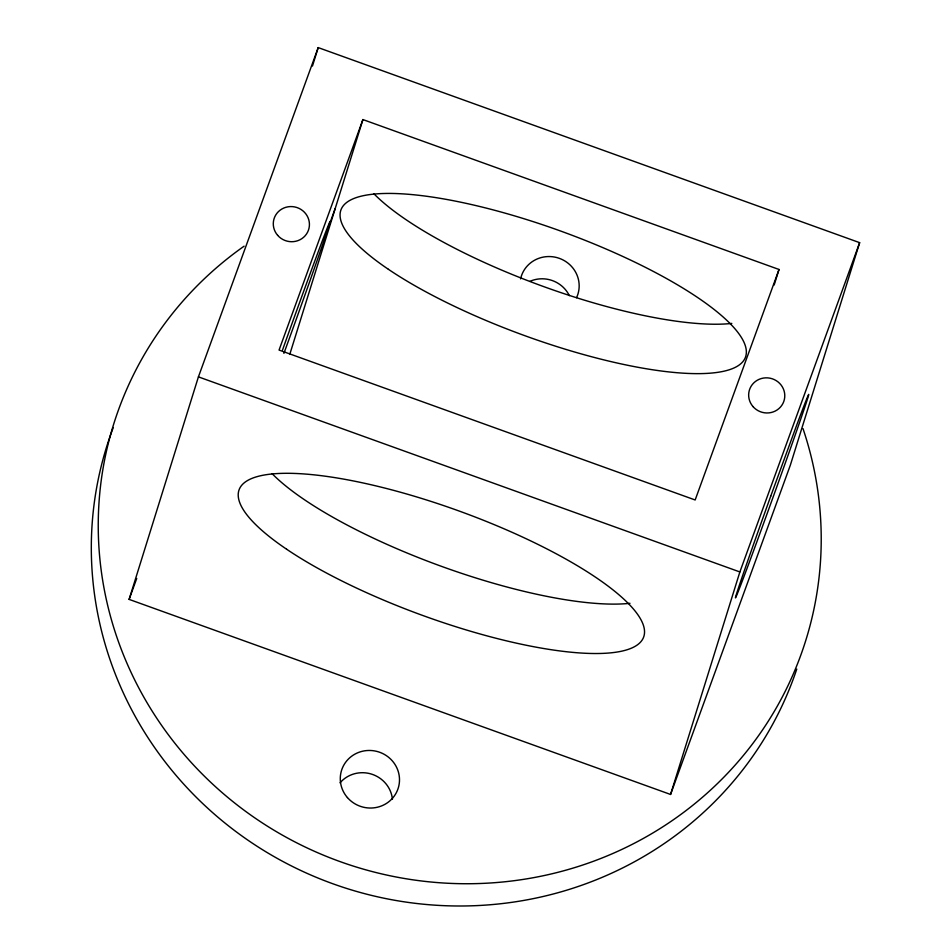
<?xml version="1.0" encoding="UTF-8"?>
<svg xmlns="http://www.w3.org/2000/svg" width="952" height="952" viewBox="0 0 952 952"><rect width="100%" height="100%" fill="white"/><g stroke="black" fill="none" stroke-linecap="round" stroke-linejoin="round"><path stroke-width="1.43" d="M129.115 599.391L198.421 376.873L318.206 47.6L859.644 242.665L790.338 465.183L670.565 794.456L129.115 599.391L136.731 578.459M312.47 66.021L318.206 47.6M289.753 354.43L362.914 119.571L779.01 269.475L774.166 285.017M670.565 794.456L739.871 571.95L859.644 242.665M362.914 119.571L279.055 350.062L695.162 499.978L779.01 269.475M329.202 225.041L335.187 208.571M198.421 376.873L739.871 571.95M796.764 669.101A362.557 350.36 17.3 0 1 335.163 884.587A362.557 350.36 17.3 0 1 113.264 427.543M340.054 782.818A29.702 28.703 17.3 0 1 371.542 774.107A29.702 28.703 17.3 0 1 392.426 799.216M529.824 281.387A29.702 28.703 17.3 0 1 569.332 295.632M803 428.626A362.557 350.36 17.3 0 1 608.971 855.146A362.557 350.36 17.3 0 1 148.262 704.754A362.557 350.36 17.3 0 1 244.117 246.175M520.589 278.876A29.702 28.703 17.3 0 1 558.764 258.147A29.702 28.703 17.3 0 1 576.543 297.702M731.802 323.418A215.271 55.299 20 0 1 543.449 286.516A215.271 55.299 20 0 1 373.993 193.851M629.986 603.306A215.271 55.299 20 0 1 441.633 566.404A215.271 55.299 20 0 1 272.177 473.739M282.494 350.086A108.766 1.273 -70.2 0 1 330.142 221.507A108.766 1.273 -70.2 0 1 283.91 353.37M770.763 496.087L761.267 522.577A108.766 1.273 -70.2 0 0 739.157 589.145A108.766 1.273 -70.2 0 0 794.218 437.801A108.766 1.273 -70.2 0 0 797.205 423.795L770.763 496.087M277.639 235.322A18.124 17.517 17.3 0 0 308.412 230.289A18.124 17.517 17.3 0 0 288.016 206.81A18.124 17.517 17.3 0 0 277.639 235.322M753.008 406.587A18.124 17.517 17.3 0 0 783.77 401.542A18.124 17.517 17.3 0 0 763.373 378.075A18.124 17.517 17.3 0 0 753.008 406.587M347.42 797.574A29.702 28.703 17.3 0 0 397.829 789.315A29.702 28.703 17.3 0 0 364.414 750.854A29.702 28.703 17.3 0 0 347.42 797.574M286.588 549.197A215.271 55.299 20 0 0 632.771 647.562A215.271 55.299 20 0 0 404.909 493.481A215.271 55.299 20 0 0 286.588 549.197M388.404 269.309A215.271 55.299 20 0 0 734.587 367.686A215.271 55.299 20 0 0 506.726 213.605A215.271 55.299 20 0 0 388.404 269.309"/></g></svg>
